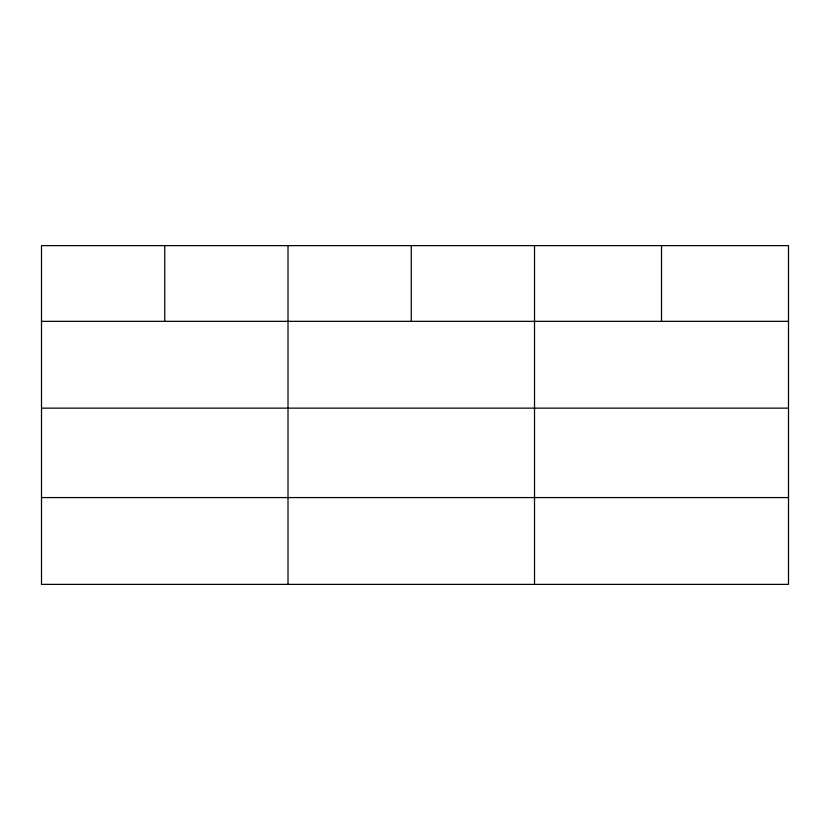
<?xml version="1.0" encoding="UTF-8"?>
<svg xmlns="http://www.w3.org/2000/svg" width="830" height="830" viewBox="0 0 830 830"><rect width="100%" height="100%" fill="white"/><g stroke="black" fill="none" stroke-linecap="round" stroke-linejoin="round"><path stroke-width="1.25" d="M788.5 408.142L788.5 245.618L41.5 245.618L41.5 584.382L788.5 584.382L788.5 408.142L41.5 408.142M41.5 321.335L788.5 321.335M41.5 497.575L788.5 497.575M661.51 245.618L661.51 321.335M534.52 245.618L534.52 584.382M411.265 245.618L411.265 321.335M288.01 245.618L288.01 584.382M164.755 245.618L164.755 321.335"/></g></svg>
